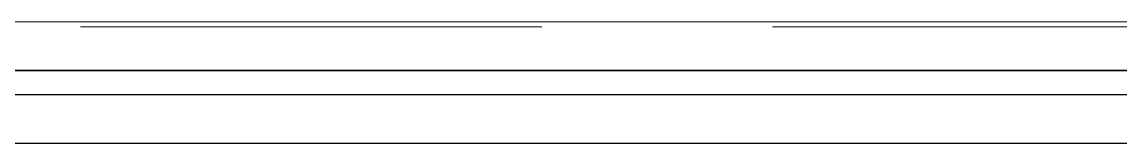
# Model space of a CAD drawing. Header units: millimetres. Extents: x 5625199 to 7433318, y -3316392 to -2552493.
# Drawn here: x 5953535.8 to 5953989.1, y -2591310.6 to -2591260.6 of the extents above; entities that cross this region are included whole.
import ezdxf

# ---------------------------------------------------------------- set-up
doc = ezdxf.new("R2010")
doc.units = ezdxf.units.MM
doc.linetypes.add('HIDDEN', pattern=[9.525, 6.35, -3.175])
doc.layers.add('DT-通用', color=6, linetype='Continuous', lineweight=0)
doc.layers.add('P-天花', color=4, linetype='Continuous')

msp = doc.modelspace()

# ---------------------------------------------------------------- linework, layer by layer
at = {"color": 4, "linetype": 'ByBlock'}
for p, q in [((5952416.93, -2591280.56), (5955421.49, -2591280.56)), ((5952416.93, -2591290.56), (5955421.49, -2591290.56))]:
    msp.add_line(p, q, dxfattribs=at)
at = {"color": 4}
msp.add_line((5955420.72, -2591280.56, 0), (5952426.93, -2591280.56, 0), dxfattribs=at)
at = {"color": 8, "linetype": 'ByBlock'}
msp.add_line((5952436.93, -2591310.56), (5955411.49, -2591310.56), dxfattribs=at)
at = {"layer": 'DT-通用', "color": 134}
msp.add_line((5952416.93, -2591260.56, 0), (5955420.72, -2591260.56, 0), dxfattribs=at)
at = {"layer": 'DT-通用', "color": 250, "linetype": 'HIDDEN', "ltscale": 30}
msp.add_line((5952416.93, -2591262.56, 0), (5955420.72, -2591262.56, 0), dxfattribs=at)
at = {"layer": 'P-天花'}
msp.add_line((5952416.93, -2591280.56), (5955420.72, -2591280.56, 0), dxfattribs=at)

doc.saveas('drawing.dxf')
